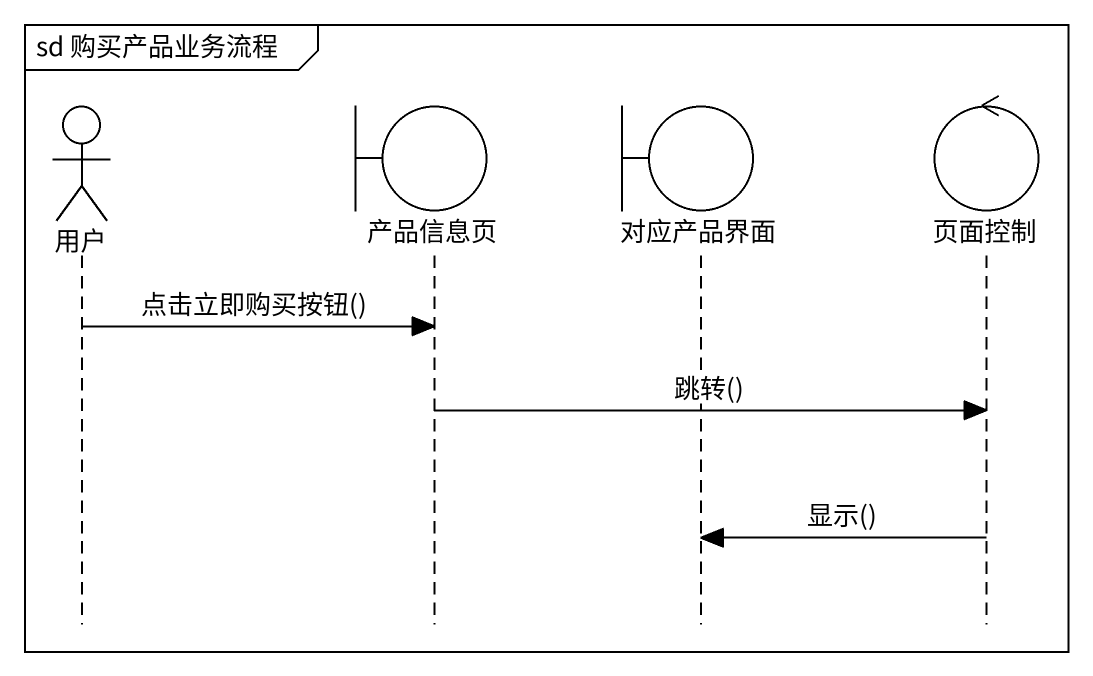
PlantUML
@startuml
mainframe sd 购买产品业务流程
hide footbox
actor 用户
boundary 产品信息页
boundary 对应产品界面
control 页面控制

用户 -> 产品信息页 : 点击立即购买按钮()
产品信息页 -> 页面控制 : 跳转()
页面控制 -> 对应产品界面 : 显示()
@enduml
